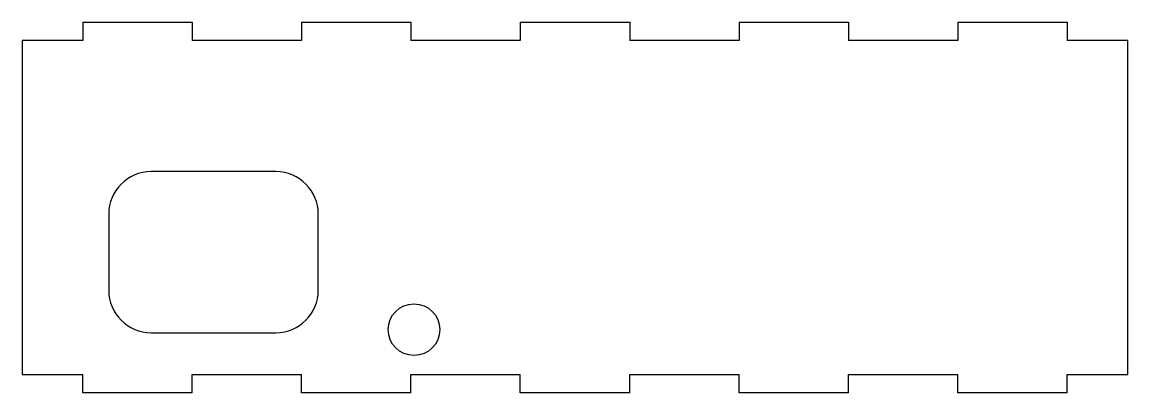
# Model space of a CAD drawing. Header units: millimetres. Extents: x -91 to 91, y -30 to 30.
import ezdxf

# ---------------------------------------------------------------- set-up
doc = ezdxf.new("R2010")
doc.units = ezdxf.units.MM

msp = doc.modelspace()

# ---------------------------------------------------------------- linework, layer by layer
at = {"color": 7, "linetype": 'Continuous', "lineweight": 25}
for p, q in [((-81, 30.5), (-63, 30.5)), ((-81, 30.5), (-81, 27.5)), ((-63, 30.5), (-63, 27.5)), ((-45, 30.5), (-27, 30.5)), ((-45, 30.5), (-45, 27.5)), ((-27, 30.5), (-27, 27.5)), ((-9, 30.5), (9, 30.5)), ((-9, 30.5), (-9, 27.5)), ((9, 30.5), (9, 27.5)), ((27, 30.5), (45, 30.5)), ((27, 30.5), (27, 27.5)), ((45, 30.5), (45, 27.5)), ((63, 30.5), (81, 30.5)), ((63, 30.5), (63, 27.5)), ((81, 30.5), (81, 27.5)), ((-91, 27.5), (-91, -27.5)), ((-81, 27.5), (-91, 27.5)), ((-45, 27.5), (-63, 27.5)), ((-9, 27.5), (-27, 27.5)), ((27, 27.5), (9, 27.5)), ((63, 27.5), (45, 27.5)), ((91, 27.5), (81, 27.5)), ((91, -27.5), (91, 27.5)), ((-49.25, 5.9), (-69.75, 5.9)), ((-76.75, -1.1), (-76.75, -13.6)), ((-42.25, -13.6), (-42.25, -1.1)), ((-69.75, -20.6), (-49.25, -20.6)), ((-91, -27.5), (-81, -27.5)), ((-81, -30.5), (-81, -27.5)), ((-63, -30.5), (-63, -27.5)), ((-63, -27.5), (-45, -27.5)), ((-45, -30.5), (-45, -27.5)), ((-27, -30.5), (-27, -27.5)), ((-27, -27.5), (-9, -27.5)), ((-9, -30.5), (-9, -27.5)), ((9, -30.5), (9, -27.5)), ((9, -27.5), (27, -27.5)), ((27, -30.5), (27, -27.5)), ((45, -30.5), (45, -27.5)), ((45, -27.5), (63, -27.5)), ((63, -30.5), (63, -27.5)), ((81, -30.5), (81, -27.5)), ((81, -27.5), (91, -27.5)), ((-63, -30.5), (-81, -30.5)), ((-27, -30.5), (-45, -30.5)), ((9, -30.5), (-9, -30.5)), ((45, -30.5), (27, -30.5)), ((81, -30.5), (63, -30.5))]:
    msp.add_line(p, q, dxfattribs=at)
msp.add_circle((-26.5, -20.1), 4.25, dxfattribs=at)
for centre, start, end in [((-69.75, -1.1), 90, 180), ((-49.25, -1.1), 0, 90), ((-69.75, -13.6), 180, 270), ((-49.25, -13.6), 270, 0)]:
    msp.add_arc(centre, 7, start, end, dxfattribs=at)

doc.saveas('drawing.dxf')
